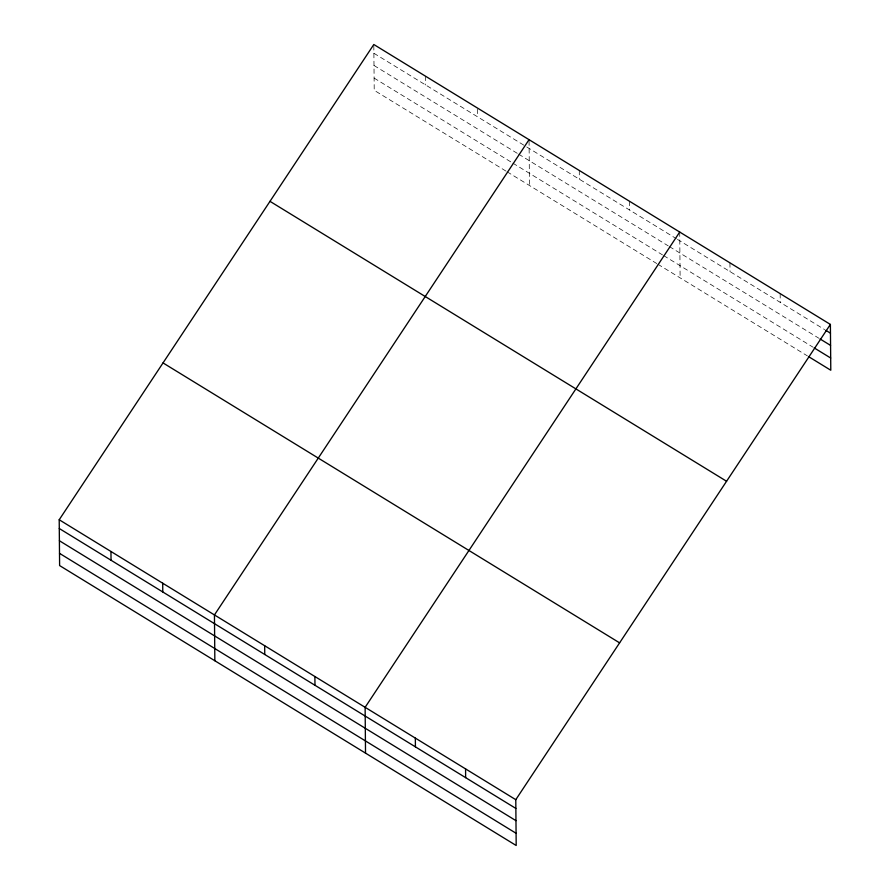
<?xml version="1.0" encoding="UTF-8"?>
<svg xmlns="http://www.w3.org/2000/svg" width="890" height="890" viewBox="0 0 890 890"><rect width="100%" height="100%" fill="white"/><g stroke="black" fill="none" stroke-linecap="round" stroke-linejoin="round"><path stroke-width="0.67" stroke-dasharray="4.45 3.34" d="M373.889 53.255L525.601 146.26M526.769 146.984L676.289 238.654M677.457 239.377L824.63 329.6M373.989 65.482L517.468 153.447M518.648 154.17L668.223 245.874M669.391 246.586L818.889 338.245M374.1 78.075L511.705 162.436M512.874 163.159L662.494 254.896M663.662 255.608L813.16 347.267M505.932 171.069L374.212 90.313L373.811 44.5M507.1 171.781L656.753 263.54M657.921 264.252L807.43 355.922M780.163 293.633L780.241 302.389M729.945 262.85L730.023 271.595M679.715 232.056L680.116 277.858M629.497 201.262L629.575 210.007M579.268 170.468L579.346 179.224M529.061 140.931L529.45 185.487M477.318 109.203L477.374 116.701M425.553 76.228L425.631 84.973"/><path stroke-width="1.33" d="M830.392 324.427L515.788 799.687L516.189 845.5L59.608 565.573L59.207 519.76L373.811 44.5L830.392 324.427L830.793 370.24L808.598 356.634M529.049 139.674L214.446 614.934L214.846 660.747M679.715 232.056L365.123 707.316L365.523 753.118M825.787 330.312L830.459 333.183M820.057 338.968L830.57 345.409M814.328 347.99L830.682 358.014M269.993 201.34L726.574 481.268M163.026 362.92L619.607 642.858M59.207 519.76L515.788 799.687M59.285 528.515L515.866 808.443M59.396 540.742L515.966 820.669M59.508 553.335L516.078 833.274M465.57 768.893L465.637 777.649M415.341 738.11L415.419 746.855M314.893 676.522L314.971 685.267M264.675 645.728L264.753 654.484M162.703 583.206L162.781 591.961M110.961 551.489L111.039 560.233"/></g></svg>
